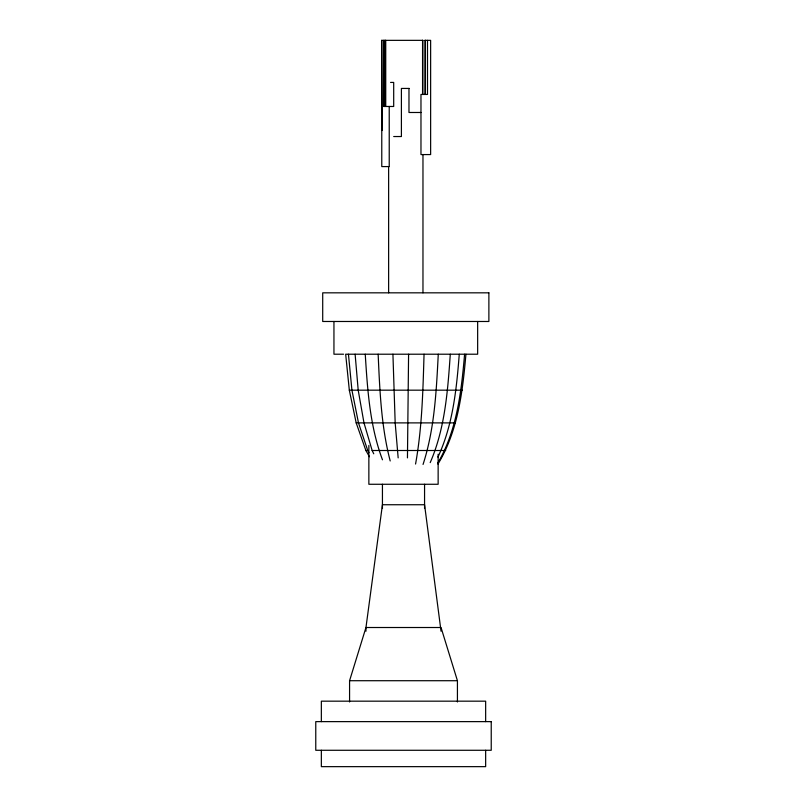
<?xml version="1.0" encoding="UTF-8"?>
<svg xmlns="http://www.w3.org/2000/svg" width="807" height="807" viewBox="0 0 807 807"><rect width="100%" height="100%" fill="white"/><g stroke="black" fill="none" stroke-linecap="round" stroke-linejoin="round"><path stroke-width="1.21" d="M408.584 354.212L407.454 457.882M424.048 354.212C422.939 390.901 422.081 427.831 415.565 464.035M438.272 354.212C436.345 391.213 434.57 428.951 423.05 464.449M450.286 354.212C447.754 390.81 445.02 428.598 430.202 462.613M459.264 354.212C456.56 389.085 452.898 425.077 437.929 457.105M464.6 354.212C461.382 391.365 457.024 430.313 437.808 463.047M437.929 464.096C457.983 431.271 462.633 391.809 465.932 354.212M349.572 701.969L349.572 680.715L365.964 627.513L382.437 504.738L424.563 504.738L441.036 631.225M422.969 40.35L381.64 40.35L382.125 130.522M424.734 40.35L430.635 40.35L430.635 154.571L420.972 154.571L420.972 94.449L427.498 94.449L427.498 40.35M390.568 82.425L393.695 82.425L393.695 106.474L383.779 106.474L383.779 40.35M409.179 88.437L401.402 88.437L401.402 136.534L393.695 136.534M420.972 112.486L408.978 112.486L408.978 88.437M343.57 354.212L333.947 354.212L333.947 321.479M477.653 321.479L477.653 354.212L345.668 354.212L349.32 390.174L462.28 390.174M349.32 390.174L356.19 422.888L455.4 422.888M356.19 422.888L365.884 450.498L367.73 450.498L368.93 452.697M355.12 354.212L358.197 390.174L363.987 422.888L372.158 450.498L445.706 450.498M349.572 680.715L457.428 680.715L457.428 701.969M365.884 450.498L369.475 456.772M372.158 450.498L373.752 453.796M382.478 459.798C369.848 426.187 367.498 389.741 365.248 354.212M367.73 450.498L358.479 422.888L351.923 390.174L348.442 354.212M457.428 680.715L441.036 627.513L365.964 627.513L365.964 631.225M390.195 460.958C381.146 426.187 379.754 389.952 378.15 354.212M398.164 457.882L395.178 422.888L392.928 354.212M485.653 721.629L485.653 701.172L321.347 701.172L321.347 721.629M485.653 750.278L485.653 766.65L321.347 766.65L321.347 750.278M438.14 454.21L438.14 484.271L368.86 484.271L368.86 445.444M425.329 40.35L425.329 94.449M425.148 40.35L425.148 94.449M424.563 484.271L424.563 508.491M422.969 154.571L422.969 292.83M422.747 40.35L422.747 94.449M422.565 40.35L422.565 94.449M389.226 106.474L389.226 166.585L381.772 166.585L381.772 40.35M388.631 166.585L388.631 292.83M385.716 40.35L385.716 106.474M385.413 40.35L385.413 106.474M384.233 40.35L384.233 106.474M382.437 484.271L382.437 508.491M488.881 292.83L322.709 292.83L322.709 321.479L488.881 321.479L488.881 292.83M491.231 721.629L315.769 721.629L315.769 750.278L491.231 750.278L491.231 721.629"/></g></svg>
